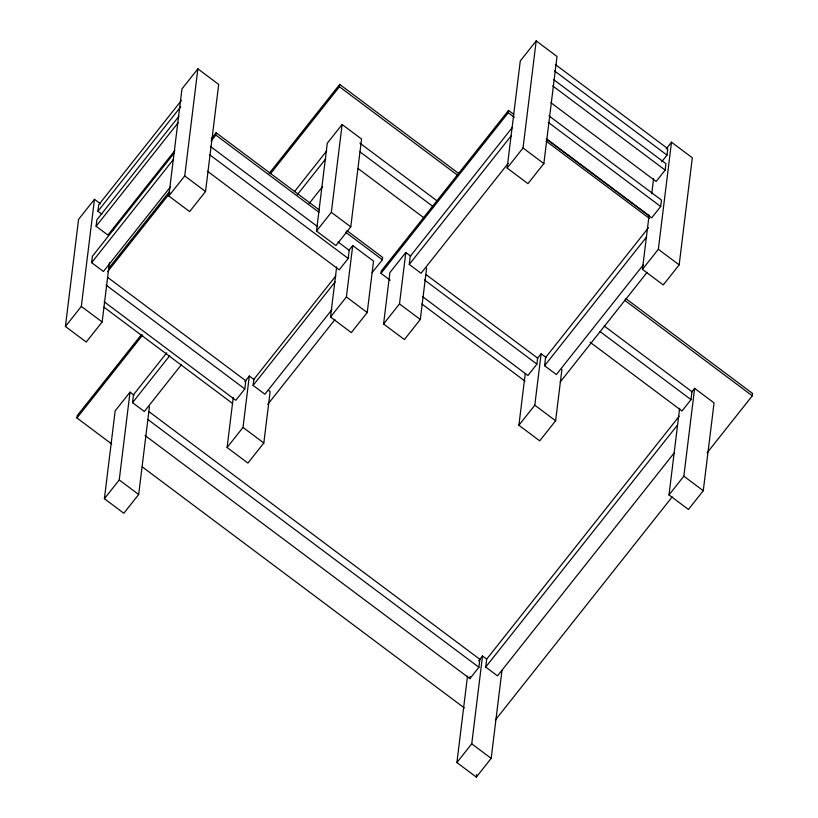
<?xml version="1.0" encoding="UTF-8"?>
<svg xmlns="http://www.w3.org/2000/svg" width="818" height="818" viewBox="0 0 818 818"><rect width="100%" height="100%" fill="white"/><g stroke="black" fill="none" stroke-linecap="round" stroke-linejoin="round"><path stroke-width="1.23" d="M109.418 262.772L102.148 321.985L86.238 342.057L65.42 326.474L78.569 219.377L94.479 199.306L100.43 203.754M65.42 326.474L81.33 306.402L94.479 199.306M170.42 186.944L103.416 271.484L91.626 262.66L92.414 256.228L174.387 152.792M174.888 150.532L107.894 235.073L96.095 226.249L96.882 219.817L178.856 116.381M101.872 214.193L97.935 211.248L98.722 204.827L181.484 100.389M111.688 443.98L76.943 417.967L77.229 415.616L141.463 334.562M113.436 230.011L113.743 227.486M149.449 406.689L138.671 494.501L123.825 513.244L104.397 498.694L115.174 410.871L130.021 392.139L134.111 395.206M104.397 498.694L119.244 479.961L130.021 392.139M181.545 364.511L144.316 411.495L132.516 402.661L133.487 394.736L166.76 352.752M168.815 196.003L181.964 88.906L197.874 68.835L218.692 84.418L205.543 191.514L189.633 211.586L168.815 196.003L184.725 175.931L197.874 68.835M211.085 141.074L215.829 135.082L216.126 132.731L319.317 209.97M268.151 390.114L270.134 391.607L263.825 443.008L247.915 463.08L227.097 447.497L233.263 397.344M104.131 301.75L235.809 400.309L244.817 388.939L245.819 380.799L108.017 277.65M227.097 447.497L243.007 427.425L249.316 376.024L254.275 379.726M331.893 309.685L264.889 394.225L253.089 385.39L253.836 379.399L335.799 275.952M316.494 231.054L327.272 143.232L342.118 124.5L361.556 139.04L350.769 226.862L335.922 245.594L316.494 231.054L331.341 212.322L342.118 124.5M270.431 173.815L339.419 86.759L339.705 84.407L459.276 173.907M348.928 250.328L352.722 245.543L373.54 261.126L367.221 312.537L351.321 332.609L330.503 317.026L336.658 266.873M207.527 171.269L339.204 269.838L348.223 258.457L349.214 250.318L337.987 241.913M330.503 317.026L346.403 296.954L352.722 245.543M372.098 272.711L382.374 259.746L382.66 257.394L346.904 230.625M390.176 280.237L380.973 273.355L381.27 270.993L508.53 110.41L513.632 114.234M426.618 268.069L420.309 319.48L404.399 339.552L383.581 323.969L389.889 272.568L405.8 252.496L410.759 256.198M383.581 323.969L399.491 303.897L405.8 252.496M508.121 163.406L421.055 273.263L409.256 264.439L410.258 256.3L512.354 127.455M380.973 273.355L508.234 112.772L508.53 110.41M507.129 168.068L520.279 60.972L536.189 40.9L557.007 56.483L543.858 163.58L527.947 183.651L507.129 168.068L523.039 147.997L536.189 40.9M501.955 670.545L491.178 758.368L476.332 777.1L456.894 762.56L467.528 675.995M144.99 435.452L469.89 678.643L470.166 676.384M469.89 678.643L478.908 667.273L479.88 659.349L148.845 411.556M456.894 762.56L471.741 743.818L482.528 656.005L486.618 659.063M674.175 452.957L497.518 675.872L485.718 667.038L486.69 659.114L679.196 416.209M561.925 369.358L555.616 420.769L539.706 440.841L518.888 425.258L525.207 373.846M476.332 777.1L476.638 774.595M422.62 296.678L527.917 375.503L536.925 364.122L537.661 358.131L426.239 274.715M518.888 425.258L534.798 405.186L541.117 353.775L546.066 357.486M643.429 264.695L556.363 374.552L544.573 365.718L545.565 357.578L648.459 227.741M666.2 148.876L671.496 142.189L692.314 157.772L679.165 264.868L663.255 284.94L642.437 269.357L649.093 215.175M651.721 193.754L653.582 178.641M546.383 139.07L651.67 217.885L660.688 206.504L661.476 200.083L549.021 115.911M550.851 102.659L656.148 181.473L665.157 170.093L665.944 163.672L553.5 79.499M661.742 161.739L666.997 155.103L667.785 148.672L555.34 64.499M642.437 269.357L658.347 249.286L671.496 142.189M691.507 392.303L694.625 388.356L714.053 402.906L703.275 490.728L688.429 509.461L669.001 494.921L679.625 408.346M590.034 342.18L681.987 411.004L691.005 399.634L691.977 391.71L604.113 325.932M669.001 494.921L683.848 476.178L694.625 388.356M707.089 452.845L752.294 395.81L752.58 393.458L625.852 298.601M97.935 211.248L180.696 106.821M96.095 226.249L178.068 122.802M91.626 262.66L173.6 159.213M108.62 268.376L169.49 191.576M211.381 138.712L216.126 132.731M107.547 271.729L169.991 192.936M269.132 173.457L339.705 84.407M76.943 417.967L142.761 334.92M294.306 191.811L326.781 150.829M132.516 402.661L169.755 355.677M297.292 194.745L325.809 158.753M309.092 203.57L322.558 186.576M244.776 381.75L249.316 376.024M253.089 385.39L335.063 281.954M267.762 404.368L334.94 319.593M409.256 264.439L511.362 135.604M537.324 358.56L541.117 353.775M544.573 365.718L646.67 236.883M560.166 382.057L647.11 272.333M478.622 660.934L482.528 656.005M485.718 667.038L677.427 425.135M495.371 720.014L672.202 496.874M554.553 70.931L666.997 155.103M552.712 85.921L665.157 170.093M548.234 122.332L660.688 206.504M546.332 138.712L649.523 215.952M508.234 112.772L514.369 117.352M546.035 141.064L649.236 218.304M523.039 147.997L543.858 163.58M658.347 249.286L679.165 264.868M339.419 86.759L457.968 175.502M624.543 300.186L752.294 395.81M359.92 143.15L437.569 201.279M359.971 151.841L433.53 206.913M600.075 331.566L691.005 399.634M358.11 168.569L424.522 218.283M424.481 279.95L536.925 364.122M331.341 212.322L350.769 226.862M683.848 476.178L703.275 490.728M215.829 135.082L319.02 212.332M345.585 232.21L382.374 259.746M421.843 303.948L525.033 381.188M210.4 146.412L317.578 226.637M209.398 154.551L348.223 258.457M399.491 303.897L420.309 319.48M534.798 405.186L555.616 420.769M184.725 175.931L205.543 191.514M346.403 296.954L367.221 312.537M106.003 285.022L244.817 388.939M103.896 307.139L232.629 403.509M81.33 306.402L102.148 321.985M243.007 427.425L263.825 443.008M147.874 419.481L478.908 667.273M142.352 466.925L464.266 707.897M119.244 479.961L138.671 494.501M471.741 743.818L491.178 758.368"/></g></svg>
